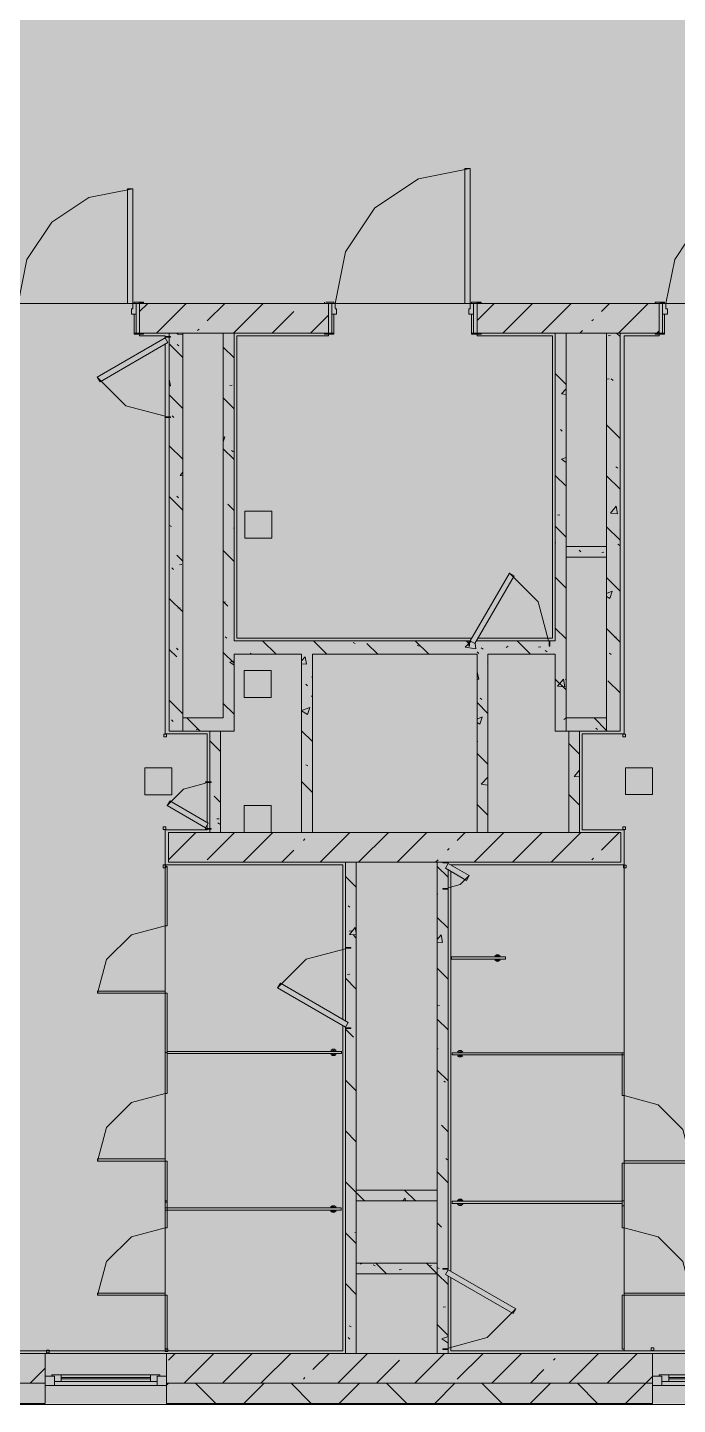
# Model space of a CAD drawing. Header units: millimetres. Extents: x -3817 to 677485, y -22715 to 103890.
# Drawn here: x 24471.1 to 24509, y -19605.9 to -19525.6 of the extents above; entities that cross this region are included whole.
import ezdxf

# ---------------------------------------------------------------- set-up
doc = ezdxf.new("R2010")
doc.units = ezdxf.units.MM
doc.layers.add('PDF _Геометрия', color=7, linetype='Continuous', true_color=0x1d1d1d)
doc.layers.add('PDF _Сплошная заливка', color=7, linetype='Continuous', true_color=0xffffff)

msp = doc.modelspace()

# ---------------------------------------------------------------- hatches: boundary and pattern name
at = {"layer": 'PDF _Сплошная заливка', "true_color": 0xd9d9d9, "transparency": 33554559}
for points in [[(24545.772, -19605.855), (24548.4, -19605.855), (24548.4, -19577.982), (24617.059, -19577.982), (24617.059, -19388.539), (24281.166, -19388.539), (24281.166, -19415.783), (24252.821, -19415.783), (24252.821, -19605.855), (24516.41, -19605.855)], [(24479.708, -19566.63), (24480.135, -19566.63), (24480.135, -19543.403), (24479.348, -19543.403), (24479.348, -19566.63)], [(24482.497, -19565.843), (24483.127, -19565.843), (24483.127, -19543.403), (24482.497, -19543.403), (24482.497, -19557.953)], [(24501.867, -19566.63), (24502.497, -19566.63), (24502.497, -19543.403), (24501.867, -19543.403), (24501.867, -19562.142)], [(24499.462, -19562.142), (24501.867, -19562.142), (24501.867, -19561.355), (24497.27, -19561.355), (24497.179, -19561.512), (24496.827, -19561.355), (24483.127, -19561.355), (24483.127, -19562.142), (24497.93, -19562.142)], [(24505.685, -19574.268), (24505.685, -19572.535), (24479.308, -19572.535), (24479.308, -19574.268), (24501.729, -19574.268)], [(24490.253, -19602.928), (24490.253, -19574.268), (24489.623, -19574.268), (24489.623, -19583.526), (24489.78, -19583.617), (24489.623, -19583.968), (24489.623, -19602.928)], [(24495.614, -19602.928), (24495.559, -19598.378), (24495.457, -19598.319), (24495.614, -19597.968), (24495.602, -19574.703), (24495.457, -19574.619), (24495.614, -19574.268), (24494.984, -19574.268), (24494.984, -19602.928)]]:
    msp.add_hatch(color=254, dxfattribs=at).paths.add_polyline_path(points)
at = {"layer": 'PDF _Сплошная заливка', "true_color": 0xcdcdcd, "transparency": 33554559}
for points in [[(24496.591, -19541.67), (24496.906, -19541.67), (24496.906, -19533.797), (24496.591, -19533.797), (24496.591, -19540.344)], [(24476.907, -19541.67), (24477.222, -19541.67), (24477.222, -19534.978), (24476.907, -19534.978), (24476.907, -19540.344)], [(24489.623, -19583.889), (24489.78, -19583.617), (24485.826, -19581.333), (24485.668, -19581.606), (24489.079, -19583.576)]]:
    msp.add_hatch(color=254, dxfattribs=at).paths.add_polyline_path(points)
h = msp.add_hatch(color=254, dxfattribs=at)
h.paths.add_polyline_path([(24470.332, -19542.3), (24470.608, -19542.3), (24470.529, -19541.67), (24470.332, -19541.67)], flags=0)
h.paths.add_polyline_path([(24477.143, -19542.3), (24477.419, -19542.3), (24477.419, -19541.67), (24477.222, -19541.67), (24477.222, -19541.985)], flags=0)
at = {"layer": 'PDF _Сплошная заливка', "true_color": 0xd9d9d9, "transparency": 33554559}
h = msp.add_hatch(color=254, dxfattribs=at)
h.paths.add_polyline_path([(24497.3, -19543.403), (24507.929, -19543.403), (24507.929, -19541.67), (24497.3, -19541.67)], flags=0)
h.paths.add_polyline_path([(24477.616, -19543.403), (24488.639, -19543.403), (24488.575, -19541.67), (24477.616, -19541.67)], flags=0)
h.paths.add_polyline_path([(24516.41, -19543.403), (24516.984, -19543.403), (24516.984, -19541.67), (24515.41, -19541.67), (24515.41, -19543.403), (24515.646, -19543.403)], flags=0)
at = {"layer": 'PDF _Сплошная заливка', "true_color": 0xcdcdcd, "transparency": 33554559}
h = msp.add_hatch(color=254, dxfattribs=at)
h.paths.add_polyline_path([(24497.103, -19542.3), (24497.103, -19541.67), (24496.906, -19541.67), (24496.827, -19542.3)], flags=0)
h.paths.add_polyline_path([(24488.836, -19542.3), (24489.111, -19542.3), (24489.033, -19541.67), (24488.836, -19541.67), (24488.836, -19541.829)], flags=0)
h = msp.add_hatch(color=254, dxfattribs=at)
h.paths.add_polyline_path([(24508.126, -19542.3), (24508.402, -19542.3), (24508.323, -19541.67), (24508.126, -19541.67)], flags=0)
h.paths.add_polyline_path([(24514.937, -19542.3), (24515.213, -19542.3), (24515.213, -19541.67), (24515.016, -19541.67), (24515.016, -19541.985)], flags=0)
at = {"layer": 'PDF _Сплошная заливка', "true_color": 0xd9d9d9, "transparency": 33554559}
h = msp.add_hatch(color=254, dxfattribs=at)
h.paths.add_polyline_path([(24501.729, -19605.841), (24507.536, -19605.841), (24507.536, -19604.66), (24479.19, -19604.66), (24479.19, -19605.841), (24487.048, -19605.841)], flags=0)
h.paths.add_polyline_path([(24547.219, -19605.841), (24547.219, -19604.66), (24514.622, -19604.66), (24514.622, -19605.841), (24545.772, -19605.841)], flags=0)
h.paths.add_polyline_path([(24465.027, -19605.841), (24472.104, -19605.841), (24472.104, -19604.66), (24464.23, -19604.66), (24464.23, -19605.841)], flags=0)
h.paths.add_polyline_path([(24452.813, -19605.841), (24457.144, -19605.841), (24457.144, -19604.66), (24452.813, -19604.66)], flags=0)
h.paths.add_polyline_path([(24436.278, -19605.841), (24436.278, -19604.66), (24430.767, -19604.66), (24430.767, -19605.841), (24434.704, -19605.841)], flags=0)
h.paths.add_polyline_path([(24406.358, -19605.841), (24406.358, -19604.66), (24397.044, -19604.66), (24397.044, -19605.841), (24400.217, -19605.841)], flags=0)

# ---------------------------------------------------------------- linework, layer by layer
at = {"layer": 'PDF _Геометрия', "color": 9, "lineweight": 9, "true_color": 0xb7b7b7}
for points in [[(24489.033, -19541.67), (24496.591, -19541.67), (24489.033, -19541.67), (24489.632, -19538.657), (24491.339, -19536.103), (24493.893, -19534.396), (24496.906, -19533.797)], [(24470.529, -19541.67), (24471.039, -19539.109), (24472.489, -19536.938), (24474.661, -19535.487), (24477.222, -19534.978)], [(24508.323, -19541.67), (24508.833, -19539.109), (24510.283, -19536.938), (24512.455, -19535.487), (24515.016, -19534.978)], [(24477.852, -19541.67), (24488.403, -19541.67)], [(24488.403, -19541.607), (24488.403, -19541.67), (24488.954, -19541.67), (24488.954, -19541.607), (24488.471, -19541.607)], [(24488.639, -19541.709), (24488.639, -19543.403), (24488.836, -19543.403), (24488.836, -19541.67), (24488.639, -19541.67)], [(24489.033, -19541.948), (24489.033, -19541.67), (24488.836, -19541.67), (24488.836, -19542.3), (24489.111, -19542.3), (24489.111, -19541.996)], [(24489.111, -19541.985), (24489.033, -19541.985)], [(24497.536, -19541.67), (24507.693, -19541.67)], [(24505.89, -19566.758), (24505.89, -19543.56), (24507.929, -19543.56), (24507.929, -19543.466), (24507.929, -19543.56), (24505.89, -19543.56), (24505.89, -19566.788), (24503.441, -19566.788), (24503.441, -19572.378), (24505.89, -19572.378), (24505.89, -19574.425), (24505.89, -19602.771), (24514.465, -19602.771)], [(24479.104, -19566.788), (24481.552, -19566.788), (24481.552, -19571.946), (24481.552, -19566.788), (24479.104, -19566.788), (24479.104, -19544.05), (24479.104, -19566.758)], [(24479.104, -19548.253), (24476.82, -19547.641), (24475.149, -19545.969)], [(24501.473, -19561.355), (24500.861, -19559.071), (24499.19, -19557.4)], [(24505.89, -19572.378), (24503.441, -19572.378), (24503.441, -19566.788), (24505.89, -19566.788)], [(24481.466, -19569.662), (24480.167, -19570.01), (24479.216, -19570.961)], [(24479.104, -19572.378), (24481.552, -19572.378), (24481.552, -19572.11), (24481.552, -19572.378), (24479.104, -19572.378), (24479.104, -19574.425), (24479.104, -19602.771), (24470.327, -19602.771)], [(24470.327, -19602.771), (24479.104, -19602.771), (24489.466, -19602.771), (24489.466, -19583.798), (24489.466, -19602.771), (24479.104, -19602.771), (24479.104, -19574.425), (24489.466, -19574.425), (24489.466, -19583.435), (24489.466, -19574.425), (24479.104, -19574.425)], [(24514.465, -19602.771), (24505.89, -19602.771), (24495.765, -19602.771), (24495.765, -19598.497), (24495.765, -19602.771), (24505.89, -19602.771), (24505.89, -19574.425), (24495.765, -19574.425), (24505.89, -19574.425)], [(24495.765, -19598.133), (24495.765, -19574.797), (24495.765, -19598.133)], [(24495.614, -19575.764), (24496.323, -19575.574), (24496.841, -19575.055)], [(24489.623, -19579.323), (24487.34, -19579.934), (24485.668, -19581.606)], [(24495.614, -19602.613), (24497.897, -19602.001), (24499.569, -19600.33)]]:
    msp.add_lwpolyline(points, dxfattribs=at)
for points in [[(24496.906, -19533.797), (24496.591, -19533.797), (24496.591, -19541.67), (24496.906, -19541.67)], [(24477.222, -19534.978), (24476.907, -19534.978), (24476.907, -19541.67), (24477.222, -19541.67)], [(24470.45, -19541.67), (24476.907, -19541.67)], [(24477.222, -19541.67), (24477.222, -19541.985), (24477.143, -19541.985), (24477.143, -19542.3), (24477.419, -19542.3), (24477.419, -19541.67)], [(24477.301, -19541.67), (24477.852, -19541.67), (24477.852, -19541.607), (24477.301, -19541.607)], [(24477.301, -19541.678), (24477.419, -19541.678), (24477.419, -19541.67), (24477.301, -19541.67)], [(24477.419, -19543.403), (24477.616, -19543.403), (24477.616, -19541.67), (24477.419, -19541.67)], [(24488.954, -19541.678), (24488.954, -19541.67), (24488.836, -19541.67), (24488.836, -19541.678)], [(24496.906, -19541.67), (24496.906, -19541.985), (24496.827, -19541.985), (24496.827, -19542.3), (24497.103, -19542.3), (24497.103, -19541.67)], [(24496.985, -19541.67), (24497.536, -19541.67), (24497.536, -19541.607), (24496.985, -19541.607)], [(24496.985, -19541.678), (24497.103, -19541.678), (24497.103, -19541.67), (24496.985, -19541.67)], [(24497.103, -19543.403), (24497.3, -19543.403), (24497.3, -19541.67), (24497.103, -19541.67)], [(24508.244, -19541.67), (24508.244, -19541.607), (24507.693, -19541.607), (24507.693, -19541.67)], [(24508.126, -19543.403), (24508.126, -19541.67), (24507.929, -19541.67), (24507.929, -19543.403)], [(24508.323, -19541.67), (24508.126, -19541.67), (24508.126, -19542.3), (24508.402, -19542.3), (24508.402, -19541.985), (24508.323, -19541.985)], [(24508.244, -19541.678), (24508.244, -19541.67), (24508.126, -19541.67), (24508.126, -19541.678)], [(24508.244, -19541.67), (24514.701, -19541.67)], [(24477.301, -19543.403), (24477.419, -19543.403), (24477.419, -19542.3), (24477.301, -19542.3)], [(24488.954, -19543.403), (24488.954, -19542.3), (24488.836, -19542.3), (24488.836, -19543.403)], [(24496.985, -19543.403), (24497.103, -19543.403), (24497.103, -19542.3), (24496.985, -19542.3)], [(24508.244, -19543.403), (24508.244, -19542.3), (24508.126, -19542.3), (24508.126, -19543.403)], [(24477.301, -19543.466), (24477.852, -19543.466), (24477.852, -19543.403), (24477.301, -19543.403)], [(24477.616, -19543.466), (24477.616, -19543.56), (24479.104, -19543.56), (24479.104, -19543.686), (24479.104, -19543.56), (24477.616, -19543.56)], [(24479.419, -19543.647), (24479.419, -19543.607), (24479.104, -19543.607), (24479.104, -19543.647)], [(24488.639, -19543.56), (24483.285, -19543.56), (24483.285, -19561.197), (24496.997, -19561.197), (24483.285, -19561.197), (24483.285, -19543.56), (24488.639, -19543.56), (24488.639, -19543.466)], [(24488.954, -19543.466), (24488.954, -19543.403), (24488.403, -19543.403), (24488.403, -19543.466)], [(24496.985, -19543.466), (24497.536, -19543.466), (24497.536, -19543.403), (24496.985, -19543.403)], [(24497.3, -19543.466), (24497.3, -19543.56), (24501.709, -19543.56), (24501.709, -19561.197), (24497.361, -19561.197), (24501.709, -19561.197), (24501.709, -19543.56), (24497.3, -19543.56)], [(24508.244, -19543.466), (24508.244, -19543.403), (24507.693, -19543.403), (24507.693, -19543.466)], [(24475.149, -19545.969), (24475.306, -19546.242), (24479.261, -19543.959), (24479.104, -19543.686)], [(24479.419, -19548.292), (24479.104, -19548.292), (24479.104, -19548.332), (24479.419, -19548.332)], [(24483.759, -19553.796), (24483.759, -19555.371), (24485.334, -19555.371), (24485.334, -19553.796)], [(24483.759, -19553.796), (24485.334, -19553.796), (24485.334, -19555.371), (24483.759, -19555.371)], [(24499.19, -19557.4), (24496.906, -19561.355), (24497.179, -19561.512), (24499.462, -19557.557)], [(24496.867, -19561.67), (24496.867, -19561.355), (24496.827, -19561.355), (24496.827, -19561.67)], [(24501.512, -19561.67), (24501.552, -19561.67), (24501.552, -19561.355), (24501.512, -19561.355)], [(24483.718, -19564.662), (24485.293, -19564.662), (24485.293, -19563.087), (24483.718, -19563.087)], [(24485.293, -19564.662), (24483.718, -19564.662), (24483.718, -19563.087), (24485.293, -19563.087)], [(24479.5, -19568.756), (24477.925, -19568.756), (24477.925, -19570.331), (24479.5, -19570.331)], [(24479.5, -19568.756), (24479.5, -19570.331), (24477.925, -19570.331), (24477.925, -19568.756)], [(24507.54, -19568.756), (24505.965, -19568.756), (24505.965, -19570.33), (24507.54, -19570.33)], [(24507.54, -19568.756), (24507.54, -19570.33), (24505.965, -19570.33), (24505.965, -19568.756)], [(24481.781, -19569.622), (24481.781, -19569.583), (24481.466, -19569.583), (24481.466, -19569.622)], [(24479.216, -19570.961), (24481.466, -19572.26), (24481.623, -19571.987), (24479.373, -19570.688)], [(24483.718, -19572.535), (24485.293, -19572.535), (24485.293, -19570.961), (24483.718, -19570.961)], [(24485.293, -19572.535), (24483.718, -19572.535), (24483.718, -19570.961), (24485.293, -19570.961)], [(24481.781, -19572.299), (24481.466, -19572.299), (24481.466, -19572.339), (24481.781, -19572.339)], [(24495.299, -19574.307), (24495.614, -19574.307), (24495.614, -19574.268), (24495.299, -19574.268)], [(24496.841, -19575.055), (24495.614, -19574.346), (24495.457, -19574.619), (24496.684, -19575.328)], [(24495.299, -19575.803), (24495.299, -19575.842), (24495.614, -19575.842), (24495.614, -19575.803)], [(24489.938, -19579.283), (24489.938, -19579.244), (24489.623, -19579.244), (24489.623, -19579.283)], [(24485.668, -19581.606), (24489.623, -19583.889), (24489.78, -19583.617), (24485.826, -19581.333)], [(24489.938, -19583.929), (24489.623, -19583.929), (24489.623, -19583.968), (24489.938, -19583.968)], [(24495.299, -19598.007), (24495.614, -19598.007), (24495.614, -19597.968), (24495.299, -19597.968)], [(24499.569, -19600.33), (24495.614, -19598.046), (24495.457, -19598.319), (24499.411, -19600.602)], [(24495.299, -19602.653), (24495.299, -19602.692), (24495.614, -19602.692), (24495.614, -19602.653)]]:
    msp.add_lwpolyline(points, close=True, dxfattribs=at)
at = {"layer": 'PDF _Геометрия', "color": 8, "lineweight": 9, "true_color": 0x737373}
for points in [[(24477.616, -19542.147), (24478.092, -19541.67)], [(24477.616, -19541.67), (24477.616, -19543.403)], [(24488.403, -19541.67), (24477.852, -19541.67)], [(24478.605, -19543.403), (24480.337, -19541.67)], [(24481.555, -19542.697), (24482.582, -19541.67)], [(24483.095, -19543.403), (24484.827, -19541.67)], [(24488.639, -19543.403), (24488.639, -19541.709)], [(24497.3, -19542.667), (24498.297, -19541.67)], [(24497.3, -19541.67), (24497.3, -19543.403)], [(24507.693, -19541.67), (24497.536, -19541.67)], [(24498.81, -19543.403), (24500.542, -19541.67)], [(24501.054, -19543.403), (24502.787, -19541.67)], [(24504.566, -19542.136), (24505.032, -19541.67)], [(24505.544, -19543.403), (24507.277, -19541.67)], [(24507.929, -19543.403), (24507.929, -19541.67)], [(24485.34, -19543.403), (24486.606, -19542.136)], [(24487.585, -19543.403), (24488.639, -19542.348)], [(24504.005, -19542.697), (24504.098, -19542.604)], [(24477.852, -19543.403), (24479.348, -19543.403)], [(24496.827, -19561.355), (24483.127, -19561.355), (24483.127, -19543.403), (24482.497, -19543.403), (24482.497, -19565.843), (24480.135, -19565.843), (24480.135, -19566.63), (24483.127, -19566.63), (24483.127, -19565.843), (24483.127, -19562.142), (24487.064, -19562.142), (24487.064, -19572.535), (24479.308, -19572.535), (24479.308, -19574.268), (24489.623, -19574.268), (24489.623, -19579.244), (24489.623, -19583.524)], [(24480.135, -19543.403), (24482.497, -19543.403)], [(24480.994, -19543.258), (24481.087, -19543.165)], [(24483.127, -19543.403), (24488.403, -19543.403)], [(24494.984, -19575.842), (24494.984, -19574.268), (24495.614, -19574.268), (24505.685, -19574.268), (24505.685, -19572.535), (24497.93, -19572.535), (24497.93, -19562.142), (24501.552, -19562.142), (24501.867, -19562.142), (24501.867, -19566.63), (24502.497, -19566.63), (24502.497, -19543.403), (24504.859, -19543.403)], [(24502.497, -19543.403), (24501.867, -19543.403), (24501.867, -19561.355), (24501.552, -19561.355), (24497.27, -19561.355)], [(24497.536, -19543.403), (24501.867, -19543.403)], [(24503.299, -19543.403), (24503.444, -19543.258)], [(24505.646, -19543.403), (24507.693, -19543.403)], [(24507.789, -19543.403), (24507.929, -19543.263)], [(24479.308, -19574.129), (24480.902, -19572.535)], [(24481.555, -19574.127), (24483.147, -19572.535)], [(24483.659, -19574.268), (24485.392, -19572.535)], [(24483.718, -19572.535), (24485.293, -19572.535)], [(24487.064, -19572.535), (24487.694, -19572.535)], [(24488.149, -19574.268), (24489.882, -19572.535)], [(24490.394, -19574.268), (24492.127, -19572.535)], [(24492.639, -19574.268), (24494.371, -19572.535)], [(24496.148, -19573.004), (24496.616, -19572.535)], [(24497.129, -19574.268), (24498.861, -19572.535)], [(24497.3, -19572.535), (24497.93, -19572.535)], [(24499.374, -19574.268), (24501.106, -19572.535)], [(24501.619, -19574.268), (24503.351, -19572.535)], [(24504.566, -19573.566), (24505.596, -19572.535)], [(24487.168, -19573.004), (24487.261, -19572.911)], [(24485.904, -19574.268), (24486.606, -19573.566)], [(24494.884, -19574.268), (24495.025, -19574.127)], [(24495.586, -19573.566), (24495.68, -19573.472)], [(24504.005, -19574.127), (24504.098, -19574.034)], [(24490.253, -19574.268), (24489.623, -19574.268)], [(24495.614, -19597.968), (24495.614, -19574.71), (24495.614, -19575.842)], [(24475.167, -19581.913), (24479.104, -19581.913), (24479.104, -19581.787), (24475.167, -19581.787), (24475.167, -19581.913), (24475.694, -19579.945), (24477.135, -19578.504), (24479.104, -19577.976)], [(24498.656, -19579.744), (24498.559, -19579.674), (24498.439, -19579.674), (24498.342, -19579.744)], [(24498.583, -19579.774), (24498.499, -19579.739), (24498.415, -19579.774)], [(24498.342, -19579.972), (24498.439, -19580.042), (24498.559, -19580.042), (24498.656, -19579.972)], [(24498.415, -19579.942), (24498.499, -19579.977), (24498.583, -19579.942)], [(24489.623, -19583.968), (24489.623, -19602.928), (24490.253, -19602.928)], [(24489.085, -19585.256), (24488.988, -19585.185), (24488.868, -19585.185), (24488.771, -19585.256)], [(24489.012, -19585.286), (24488.928, -19585.251), (24488.844, -19585.286)], [(24496.47, -19585.335), (24496.373, -19585.264), (24496.253, -19585.264), (24496.157, -19585.335)], [(24496.397, -19585.364), (24496.313, -19585.33), (24496.229, -19585.364)], [(24488.771, -19585.484), (24488.868, -19585.554), (24488.988, -19585.554), (24489.085, -19585.484)], [(24488.844, -19585.454), (24488.928, -19585.488), (24489.012, -19585.454)], [(24496.157, -19585.562), (24496.253, -19585.633), (24496.373, -19585.633), (24496.47, -19585.562)], [(24496.229, -19585.532), (24496.313, -19585.567), (24496.397, -19585.532)], [(24475.167, -19591.707), (24479.104, -19591.707), (24479.104, -19591.581), (24475.167, -19591.581), (24475.167, -19591.707), (24475.694, -19589.738), (24477.135, -19588.297), (24479.104, -19587.77)], [(24509.827, -19591.825), (24505.89, -19591.825), (24505.89, -19591.699), (24509.827, -19591.699), (24509.827, -19591.825), (24509.3, -19589.857), (24507.859, -19588.416), (24505.89, -19587.888)], [(24496.47, -19593.996), (24496.373, -19593.925), (24496.253, -19593.925), (24496.157, -19593.996)], [(24496.157, -19594.223), (24496.253, -19594.294), (24496.373, -19594.294), (24496.47, -19594.223)], [(24496.397, -19594.026), (24496.313, -19593.991), (24496.229, -19594.026)], [(24496.229, -19594.193), (24496.313, -19594.228), (24496.397, -19594.193)], [(24489.074, -19594.389), (24488.977, -19594.319), (24488.857, -19594.319), (24488.76, -19594.389)], [(24488.76, -19594.617), (24488.857, -19594.688), (24488.977, -19594.688), (24489.074, -19594.617)], [(24489.001, -19594.419), (24488.917, -19594.385), (24488.833, -19594.419)], [(24488.833, -19594.587), (24488.917, -19594.622), (24489.001, -19594.587)], [(24475.167, -19599.535), (24479.104, -19599.535), (24479.104, -19599.409), (24475.167, -19599.409), (24475.167, -19599.535), (24475.694, -19597.566), (24477.135, -19596.125), (24479.104, -19595.598)], [(24509.827, -19599.535), (24505.89, -19599.535), (24505.89, -19599.409), (24509.827, -19599.409), (24509.827, -19599.535), (24509.3, -19597.566), (24507.859, -19596.125), (24505.89, -19595.598)], [(24495.614, -19598.41), (24495.614, -19602.692), (24495.614, -19602.928), (24507.536, -19602.928), (24507.536, -19604.66), (24507.536, -19605.855), (24507.536, -19604.66), (24479.19, -19604.66), (24479.19, -19605.855), (24479.19, -19604.66), (24479.19, -19602.928), (24489.623, -19602.928)], [(24514.622, -19602.928), (24507.536, -19602.928), (24507.536, -19604.66), (24479.19, -19604.66), (24479.19, -19602.928), (24472.104, -19602.928), (24472.104, -19604.66), (24470.136, -19604.66), (24470.136, -19602.928), (24472.104, -19602.928), (24472.104, -19604.66), (24472.104, -19605.855), (24472.104, -19604.66), (24470.136, -19604.66), (24467.931, -19604.66), (24466.199, -19604.66)], [(24479.31, -19603.312), (24479.694, -19602.928)], [(24480.207, -19604.66), (24481.939, -19602.928)], [(24482.452, -19604.66), (24484.184, -19602.928)], [(24484.696, -19604.66), (24486.429, -19602.928)], [(24487.729, -19603.873), (24488.674, -19602.928)], [(24489.186, -19604.66), (24490.919, -19602.928)], [(24493.676, -19604.66), (24495.409, -19602.928)], [(24494.984, -19602.928), (24495.614, -19602.928)], [(24496.148, -19604.434), (24497.654, -19602.928)], [(24498.166, -19604.66), (24499.899, -19602.928)], [(24502.656, -19604.66), (24504.389, -19602.928)], [(24504.901, -19604.66), (24506.634, -19602.928)], [(24471.227, -19604.66), (24472.104, -19603.783)], [(24491.431, -19604.66), (24492.78, -19603.312)], [(24501.76, -19603.312), (24501.853, -19603.218)], [(24472.655, -19604.251), (24472.104, -19604.251)], [(24472.498, -19604.172), (24478.797, -19604.172)], [(24473.049, -19604.172), (24473.049, -19604.566)], [(24473.049, -19604.33), (24478.245, -19604.33)], [(24478.245, -19604.408), (24473.049, -19604.408)], [(24478.245, -19604.172), (24478.245, -19604.566)], [(24479.19, -19604.251), (24478.639, -19604.251)], [(24479.19, -19604.78), (24479.31, -19604.66)], [(24482.065, -19605.841), (24480.884, -19604.66)], [(24483.696, -19605.841), (24484.877, -19604.66)], [(24487.633, -19605.841), (24486.452, -19604.66)], [(24487.168, -19604.434), (24487.261, -19604.341)], [(24489.264, -19605.841), (24490.445, -19604.66)], [(24493.201, -19605.841), (24492.019, -19604.66)], [(24494.831, -19605.841), (24496.012, -19604.66)], [(24498.768, -19605.841), (24497.587, -19604.66)], [(24500.399, -19605.841), (24501.58, -19604.66)], [(24500.411, -19604.66), (24501.199, -19603.873)], [(24504.336, -19605.841), (24503.155, -19604.66)], [(24505.966, -19605.841), (24507.147, -19604.66)], [(24507.146, -19604.66), (24507.536, -19604.271)], [(24508.087, -19604.251), (24507.536, -19604.251)], [(24507.929, -19604.172), (24514.228, -19604.172)], [(24508.481, -19604.172), (24508.481, -19604.566)], [(24508.481, -19604.33), (24513.677, -19604.33)], [(24513.677, -19604.408), (24508.481, -19604.408)], [(24472.104, -19604.802), (24479.19, -19604.802)], [(24507.536, -19604.802), (24514.622, -19604.802)], [(24464.23, -19605.841), (24472.104, -19605.841)], [(24479.19, -19605.841), (24507.536, -19605.841)]]:
    msp.add_lwpolyline(points, dxfattribs=at)
for points in [[(24479.348, -19543.403), (24479.348, -19543.607), (24479.348, -19548.332), (24479.348, -19566.63), (24480.135, -19566.63), (24480.135, -19548.332), (24480.135, -19543.607), (24480.135, -19543.403)], [(24504.859, -19543.403), (24504.859, -19566.63), (24505.646, -19566.63), (24505.646, -19543.403)], [(24502.497, -19556.473), (24504.859, -19556.473), (24504.859, -19555.843), (24502.497, -19555.843)], [(24497.3, -19572.535), (24487.694, -19572.535), (24487.694, -19562.142), (24496.827, -19562.142), (24497.3, -19562.142)], [(24504.859, -19565.843), (24502.497, -19565.843), (24502.497, -19566.63), (24504.859, -19566.63)], [(24479.182, -19566.949), (24479.182, -19566.796), (24479.025, -19566.796), (24479.025, -19566.949)], [(24482.34, -19572.535), (24482.34, -19566.63), (24481.71, -19566.63), (24481.71, -19572.535)], [(24503.284, -19572.535), (24503.284, -19566.63), (24502.654, -19566.63), (24502.654, -19572.535)], [(24505.811, -19566.799), (24505.811, -19566.953), (24505.969, -19566.953), (24505.969, -19566.799)], [(24478.99, -19572.37), (24479.143, -19572.37), (24479.143, -19572.213), (24478.99, -19572.213)], [(24505.815, -19572.37), (24505.969, -19572.37), (24505.969, -19572.213), (24505.815, -19572.213)], [(24479.139, -19574.433), (24478.986, -19574.433), (24478.986, -19574.59), (24479.139, -19574.59)], [(24479.104, -19574.512), (24479.104, -19577.976), (24479.23, -19577.976), (24479.23, -19574.512)], [(24490.253, -19602.928), (24490.253, -19583.968), (24490.253, -19579.244), (24490.253, -19574.268), (24494.984, -19574.268), (24494.984, -19597.968), (24494.984, -19602.692), (24494.984, -19602.928)], [(24505.851, -19574.437), (24505.851, -19574.59), (24506.008, -19574.59), (24506.008, -19574.437)], [(24498.6, -19579.795), (24498.51, -19579.74), (24498.412, -19579.778), (24498.399, -19579.795)], [(24498.401, -19579.76), (24498.499, -19579.72), (24498.597, -19579.76), (24498.499, -19579.72)], [(24498.961, -19579.795), (24495.812, -19579.795), (24495.812, -19579.921), (24498.961, -19579.921)], [(24498.399, -19579.921), (24498.488, -19579.976), (24498.587, -19579.938), (24498.6, -19579.921)], [(24498.597, -19579.956), (24498.499, -19579.996), (24498.401, -19579.956), (24498.499, -19579.996)], [(24479.104, -19581.913), (24479.104, -19585.378), (24479.23, -19585.378), (24479.23, -19581.913)], [(24479.104, -19585.367), (24479.104, -19587.77), (24479.23, -19587.77), (24479.23, -19585.367)], [(24489.39, -19585.307), (24479.232, -19585.307), (24479.232, -19585.433), (24489.39, -19585.433)], [(24489.029, -19585.307), (24488.939, -19585.251), (24488.841, -19585.29), (24488.828, -19585.307)], [(24488.83, -19585.272), (24488.928, -19585.231), (24489.026, -19585.272), (24488.928, -19585.231)], [(24495.851, -19585.511), (24505.889, -19585.511), (24505.889, -19585.385), (24495.851, -19585.385)], [(24496.414, -19585.385), (24496.324, -19585.33), (24496.226, -19585.368), (24496.213, -19585.385)], [(24496.215, -19585.351), (24496.313, -19585.31), (24496.411, -19585.351), (24496.313, -19585.31)], [(24505.89, -19587.888), (24505.89, -19585.39), (24505.764, -19585.39), (24505.764, -19587.888)], [(24488.828, -19585.433), (24488.917, -19585.488), (24489.016, -19585.45), (24489.029, -19585.433)], [(24489.026, -19585.467), (24488.928, -19585.508), (24488.83, -19585.467), (24488.928, -19585.508)], [(24496.213, -19585.511), (24496.302, -19585.567), (24496.401, -19585.529), (24496.414, -19585.511)], [(24496.411, -19585.546), (24496.313, -19585.587), (24496.215, -19585.546), (24496.313, -19585.587)], [(24479.104, -19591.707), (24479.104, -19594.11), (24479.23, -19594.11), (24479.23, -19591.707)], [(24505.89, -19594.324), (24505.89, -19591.825), (24505.764, -19591.825), (24505.764, -19594.324)], [(24490.253, -19594.031), (24494.984, -19594.031), (24494.984, -19593.401), (24490.253, -19593.401)], [(24479.104, -19594.023), (24479.104, -19595.598), (24479.23, -19595.598), (24479.23, -19594.023)], [(24495.851, -19594.173), (24505.762, -19594.173), (24505.762, -19594.047), (24495.851, -19594.047)], [(24496.414, -19594.047), (24496.324, -19593.991), (24496.226, -19594.029), (24496.213, -19594.047)], [(24496.213, -19594.173), (24496.302, -19594.228), (24496.401, -19594.19), (24496.414, -19594.173)], [(24496.215, -19594.012), (24496.313, -19593.971), (24496.411, -19594.012), (24496.313, -19593.971)], [(24496.411, -19594.207), (24496.313, -19594.248), (24496.215, -19594.207), (24496.313, -19594.248)], [(24505.89, -19595.598), (24505.89, -19594.023), (24505.764, -19594.023), (24505.764, -19595.598)], [(24489.379, -19594.44), (24479.108, -19594.44), (24479.108, -19594.566), (24489.379, -19594.566)], [(24489.017, -19594.44), (24488.928, -19594.385), (24488.829, -19594.423), (24488.816, -19594.44)], [(24488.816, -19594.566), (24488.906, -19594.621), (24489.004, -19594.583), (24489.017, -19594.566)], [(24488.819, -19594.405), (24488.917, -19594.365), (24489.015, -19594.405), (24488.917, -19594.365)], [(24489.015, -19594.601), (24488.917, -19594.642), (24488.819, -19594.601), (24488.917, -19594.642)], [(24490.253, -19598.283), (24494.984, -19598.283), (24494.984, -19597.653), (24490.253, -19597.653)], [(24479.104, -19599.535), (24479.104, -19602.684), (24479.23, -19602.684), (24479.23, -19599.535)], [(24505.89, -19602.684), (24505.89, -19599.535), (24505.764, -19599.535), (24505.764, -19602.684)], [(24472.338, -19602.885), (24472.338, -19602.731), (24472.181, -19602.731), (24472.181, -19602.885)], [(24479.112, -19602.656), (24479.112, -19602.81), (24479.269, -19602.81), (24479.269, -19602.656)], [(24507.457, -19602.609), (24507.457, -19602.763), (24507.615, -19602.763), (24507.615, -19602.609)], [(24472.104, -19604.802), (24472.104, -19604.251), (24472.655, -19604.251), (24472.655, -19604.802)], [(24478.797, -19604.172), (24472.498, -19604.172), (24472.498, -19604.251), (24472.655, -19604.251), (24472.655, -19604.566), (24478.639, -19604.566), (24478.639, -19604.251), (24478.797, -19604.251)], [(24478.639, -19604.802), (24478.639, -19604.251), (24479.19, -19604.251), (24479.19, -19604.802)], [(24507.536, -19604.802), (24507.536, -19604.251), (24508.087, -19604.251), (24508.087, -19604.802)], [(24514.228, -19604.172), (24507.929, -19604.172), (24507.929, -19604.251), (24508.087, -19604.251), (24508.087, -19604.566), (24514.071, -19604.566), (24514.071, -19604.251), (24514.228, -19604.251)]]:
    msp.add_lwpolyline(points, close=True, dxfattribs=at)
at = {"layer": 'PDF _Геометрия', "color": 253, "lineweight": 9, "true_color": 0xa3a3a3}
for points in [[(24480.135, -19543.511), (24479.814, -19543.461), (24479.87, -19543.403)], [(24502.497, -19543.425), (24502.474, -19543.403)], [(24504.957, -19543.558), (24505.088, -19543.541)], [(24505.646, -19543.607), (24505.442, -19543.403)], [(24480.135, -19544.821), (24479.348, -19544.034)], [(24479.804, -19544.059), (24479.901, -19544.148)], [(24483.127, -19544.846), (24482.497, -19544.216)], [(24502.497, -19546.396), (24501.867, -19545.767)], [(24479.422, -19546.485), (24479.348, -19546.085)], [(24479.348, -19546.478), (24479.422, -19546.485)], [(24482.888, -19546.464), (24483.019, -19546.447)], [(24502.497, -19546.979), (24502.225, -19546.937), (24502.497, -19546.654)], [(24504.868, -19546.088), (24504.999, -19546.071)], [(24505.233, -19546.161), (24505.134, -19546.062)], [(24480.135, -19547.793), (24479.348, -19547.006)], [(24483.127, -19547.813), (24482.497, -19547.184)], [(24479.515, -19548.236), (24479.612, -19548.325)], [(24502.263, -19549.131), (24502.164, -19549.032)], [(24505.646, -19549.546), (24504.859, -19548.759)], [(24480.135, -19550.761), (24479.348, -19549.974)], [(24482.497, -19549.488), (24482.595, -19549.451)], [(24482.497, -19549.744), (24482.596, -19549.451)], [(24479.348, -19550.169), (24479.356, -19550.174)], [(24483.127, -19550.785), (24482.497, -19550.155)], [(24482.981, -19550.261), (24483.092, -19550.332)], [(24502.497, -19550.944), (24502.224, -19550.76), (24502.497, -19550.655)], [(24480.135, -19551.727), (24479.974, -19551.713), (24480.135, -19551.521)], [(24505.401, -19551.208), (24505.512, -19551.279)], [(24502.497, -19552.336), (24501.867, -19551.706)], [(24505.646, -19552.514), (24504.859, -19551.726)], [(24480.135, -19553.732), (24479.348, -19552.945)], [(24479.783, -19552.923), (24479.88, -19553.012)], [(24483.127, -19553.753), (24482.762, -19553.387)], [(24501.994, -19554.022), (24502.125, -19554.005)], [(24505.496, -19553.946), (24505.078, -19553.909), (24505.415, -19553.507)], [(24505.496, -19553.946), (24505.415, -19553.508)], [(24479.357, -19554.62), (24479.469, -19554.691)], [(24483.094, -19554.778), (24483.127, -19554.799)], [(24502.497, -19555.304), (24501.867, -19554.674)], [(24505.646, -19555.485), (24504.859, -19554.698)], [(24501.867, -19555.625), (24501.888, -19555.638)], [(24480.135, -19556.7), (24479.792, -19556.357)], [(24483.127, -19556.724), (24482.497, -19556.095)], [(24503.352, -19556.159), (24503.253, -19556.06)], [(24504.574, -19556.201), (24504.705, -19556.183)], [(24505.514, -19555.725), (24505.625, -19555.796)], [(24479.494, -19557.099), (24479.591, -19557.188)], [(24479.943, -19556.925), (24480.074, -19556.908)], [(24502.497, -19558.275), (24501.867, -19557.646)], [(24505.646, -19558.453), (24504.859, -19557.666)], [(24480.135, -19559.672), (24479.348, -19558.885)], [(24504.859, -19558.593), (24505.19, -19558.466)], [(24504.859, -19558.761), (24505.048, -19558.889)], [(24505.048, -19558.889), (24505.19, -19558.466)], [(24479.854, -19559.455), (24479.985, -19559.438)], [(24482.762, -19559.327), (24482.497, -19559.063)], [(24482.505, -19559.106), (24482.636, -19559.089)], [(24482.599, -19561.131), (24482.71, -19561.201)], [(24502.497, -19561.243), (24501.867, -19560.613)], [(24505.646, -19561.425), (24504.859, -19560.638)], [(24505.294, -19561.142), (24505.425, -19561.125)], [(24479.792, -19562.297), (24479.348, -19561.853)], [(24479.762, -19561.787), (24479.86, -19561.876)], [(24483.127, -19562.664), (24482.497, -19562.034)], [(24484.075, -19562.071), (24484.186, -19562.142)], [(24484.734, -19561.369), (24484.752, -19561.355)], [(24485.577, -19562.142), (24484.79, -19561.355)], [(24486.44, -19561.355), (24486.447, -19561.359)], [(24488.545, -19562.142), (24487.757, -19561.355)], [(24490.072, -19561.446), (24490.183, -19561.517)], [(24491.516, -19562.142), (24490.879, -19561.505)], [(24494.484, -19562.142), (24493.697, -19561.355)], [(24493.809, -19561.604), (24493.92, -19561.675)], [(24497.233, -19561.829), (24496.611, -19561.733), (24496.949, -19561.38)], [(24496.818, -19561.505), (24496.669, -19561.355)], [(24497.233, -19561.829), (24497.194, -19561.487)], [(24497.412, -19562.099), (24497.313, -19562)], [(24497.545, -19561.762), (24497.657, -19561.833)], [(24499.008, -19561.74), (24499.112, -19561.66)], [(24500.424, -19562.142), (24499.636, -19561.355)], [(24500.891, -19561.722), (24501.022, -19561.705)], [(24501.282, -19561.92), (24501.393, -19561.991)], [(24505.019, -19562.078), (24505.13, -19562.149)], [(24483.127, -19562.777), (24482.877, -19562.609), (24483.127, -19562.513)], [(24487.064, -19562.532), (24487.275, -19562.281)], [(24487.064, -19562.694), (24487.356, -19562.719)], [(24487.356, -19562.72), (24487.275, -19562.281)], [(24497.93, -19562.616), (24497.907, -19562.594)], [(24487.646, -19563.466), (24487.694, -19563.46)], [(24497.3, -19563.178), (24497.316, -19563.159)], [(24497.3, -19563.589), (24497.397, -19563.598)], [(24497.397, -19563.598), (24497.316, -19563.159)], [(24502.497, -19564.215), (24501.867, -19563.585)], [(24502.418, -19564.037), (24501.999, -19564), (24502.337, -19563.598)], [(24502.418, -19564.038), (24502.337, -19563.599)], [(24502.458, -19563.622), (24502.497, -19563.593)], [(24505.646, -19564.393), (24504.936, -19563.682)], [(24505.644, -19563.296), (24505.646, -19563.298)], [(24487.414, -19563.979), (24487.315, -19563.88)], [(24480.135, -19565.611), (24479.348, -19564.824)], [(24483.127, -19565.632), (24482.497, -19565.002)], [(24487.064, -19565.424), (24487.546, -19565.239)], [(24487.404, -19565.662), (24487.546, -19565.239)], [(24487.638, -19564.562), (24487.694, -19564.613)], [(24497.93, -19565.588), (24497.3, -19564.958)], [(24497.479, -19564.697), (24497.577, -19564.786)], [(24479.473, -19565.963), (24479.571, -19566.052)], [(24481.154, -19566.63), (24480.366, -19565.843)], [(24487.064, -19565.433), (24487.404, -19565.662)], [(24497.3, -19565.917), (24497.605, -19565.799)], [(24497.3, -19566.112), (24497.463, -19566.222)], [(24497.463, -19566.223), (24497.605, -19565.8)], [(24502.373, -19565.952), (24502.478, -19565.872)], [(24504.912, -19566.63), (24504.859, -19566.577), (24504.124, -19565.843)], [(24480.928, -19566.554), (24481.033, -19566.474)], [(24487.694, -19567.231), (24487.064, -19566.601)], [(24504.235, -19566.446), (24504.332, -19566.535)], [(24482.34, -19567.816), (24481.71, -19567.186)], [(24497.3, -19567.232), (24497.339, -19567.226)], [(24503.284, -19567.97), (24502.654, -19567.34)], [(24497.907, -19568.533), (24497.3, -19567.926)], [(24487.316, -19568.581), (24487.428, -19568.652)], [(24497.93, -19569.77), (24497.539, -19569.71), (24497.93, -19569.302)], [(24503.284, -19569.293), (24502.971, -19569.266), (24503.284, -19568.892)], [(24487.694, -19570.199), (24487.064, -19569.569)], [(24482.34, -19570.784), (24481.97, -19570.414)], [(24497.93, -19571.527), (24497.3, -19570.897)], [(24503.284, -19570.942), (24502.654, -19570.312)], [(24482.122, -19571.748), (24482.253, -19571.731)], [(24482.187, -19571.981), (24482.299, -19572.052)], [(24497.929, -19572.186), (24497.93, -19572.185)], [(24495.614, -19575.151), (24494.984, -19574.521)], [(24490.253, -19575.729), (24489.623, -19575.099)], [(24494.984, -19576.152), (24495.008, -19576.134)], [(24489.773, -19576.814), (24489.885, -19576.885)], [(24490.253, -19578.513), (24489.851, -19578.478), (24490.189, -19578.076)], [(24490.253, -19578.425), (24490.189, -19578.076)], [(24495.614, -19578.119), (24494.984, -19577.489)], [(24489.842, -19578.287), (24489.973, -19578.27)], [(24490.253, -19578.697), (24490.087, -19578.531)], [(24494.984, -19578.784), (24495.209, -19578.515)], [(24494.984, -19578.927), (24495.29, -19578.954)], [(24495.29, -19578.954), (24495.209, -19578.516)], [(24495.614, -19581.09), (24494.984, -19580.46)], [(24490.253, -19581.669), (24489.623, -19581.039)], [(24489.753, -19580.817), (24489.884, -19580.8)], [(24494.984, -19582.647), (24495.114, -19582.629)], [(24495.614, -19584.058), (24494.984, -19583.428)], [(24490.087, -19584.471), (24489.623, -19584.007)], [(24494.984, -19585.165), (24495.025, -19585.159)], [(24490.253, -19587.608), (24489.623, -19586.978)], [(24495.614, -19587.03), (24494.984, -19586.4)], [(24495.359, -19587.04), (24495.47, -19587.111)], [(24490.253, -19590.576), (24489.623, -19589.946)], [(24495.614, -19589.998), (24495.235, -19589.618)], [(24495.472, -19591.558), (24495.583, -19591.628)], [(24495.614, -19592.969), (24494.984, -19592.339)], [(24490.736, -19594.031), (24490.253, -19593.548), (24489.623, -19592.918)], [(24493.708, -19594.031), (24493.078, -19593.401)], [(24492.969, -19594.031), (24493.102, -19593.871)], [(24493.132, -19594.031), (24493.102, -19593.872)], [(24493.18, -19594.031), (24493.268, -19593.997)], [(24493.256, -19594.031), (24493.268, -19593.997)], [(24495.235, -19595.558), (24494.984, -19595.307)], [(24490.253, -19596.516), (24489.623, -19595.886)], [(24490.18, -19595.871), (24490.253, -19595.861)], [(24490.501, -19597.711), (24490.577, -19597.653)], [(24491.24, -19597.752), (24491.351, -19597.823)], [(24492.02, -19598.283), (24491.39, -19597.653)], [(24492.759, -19598.05), (24492.89, -19598.032)], [(24495.614, -19598.909), (24494.984, -19598.279), (24494.358, -19597.653)], [(24494.511, -19597.819), (24494.642, -19597.802)], [(24494.977, -19597.91), (24494.984, -19597.915), (24495.088, -19597.981)], [(24490.253, -19599.487), (24489.623, -19598.857)], [(24495.321, -19600.231), (24495.452, -19600.213)], [(24489.848, -19601.31), (24489.959, -19601.381)], [(24495.614, -19601.877), (24494.984, -19601.247)], [(24489.889, -19602.091), (24489.79, -19601.992)], [(24495.601, -19602.314), (24495.253, -19602.079), (24495.614, -19601.941)], [(24495.601, -19602.315), (24495.614, -19602.275)]]:
    msp.add_lwpolyline(points, dxfattribs=at)
at = {"layer": 'PDF _Геометрия', "color": 7, "lineweight": 9}
for points in [[(24346.912, -19605.904), (24352.817, -19605.904), (24359.903, -19605.904), (24365.808, -19605.904), (24382.343, -19605.904), (24388.249, -19605.904), (24394.39, -19605.904), (24397.044, -19605.904), (24406.358, -19605.904), (24430.767, -19605.904), (24436.278, -19605.904), (24452.813, -19605.904), (24457.144, -19605.904), (24464.23, -19605.904), (24472.104, -19605.904), (24479.19, -19605.904), (24507.536, -19605.904), (24514.622, -19605.904), (24547.219, -19605.904), (24548.424, -19605.904), (24548.463, -19605.904), (24548.463, -19601.117), (24548.463, -19599.149), (24548.463, -19601.117)], [(24464.23, -19605.865), (24472.104, -19605.865)], [(24476.828, -19605.904), (24479.19, -19605.904), (24476.828, -19605.904)], [(24479.19, -19605.865), (24507.536, -19605.865)]]:
    msp.add_lwpolyline(points, dxfattribs=at)
for points in [[(24472.104, -19605.904), (24474.466, -19605.904)], [(24507.536, -19605.904), (24509.898, -19605.904)]]:
    msp.add_lwpolyline(points, close=True, dxfattribs=at)
at = {"layer": 'PDF _Сплошная заливка', "color": 254, "lineweight": 35, "true_color": 0xcdcdcd, "transparency": 33554559}
for points in [[(24477.852, -19541.67), (24477.852, -19541.607), (24477.301, -19541.67)], [(24497.536, -19541.67), (24497.536, -19541.607), (24496.985, -19541.67)], [(24508.244, -19541.67), (24508.244, -19541.607), (24507.693, -19541.67)], [(24477.419, -19543.403), (24477.419, -19542.3), (24477.301, -19543.403), (24477.301, -19542.3)], [(24488.954, -19543.403), (24488.954, -19542.3), (24488.836, -19543.403), (24488.836, -19542.3)], [(24497.103, -19543.403), (24497.103, -19542.3), (24496.985, -19543.403), (24496.985, -19542.3)], [(24508.244, -19543.403), (24508.244, -19542.3), (24508.126, -19543.403), (24508.126, -19542.3)], [(24477.852, -19543.466), (24477.852, -19543.403), (24477.301, -19543.466)], [(24488.954, -19543.466), (24488.954, -19543.403), (24488.403, -19543.466)], [(24497.536, -19543.466), (24497.536, -19543.403), (24496.985, -19543.466)], [(24508.244, -19543.466), (24508.244, -19543.403), (24507.693, -19543.466)], [(24475.306, -19546.242), (24479.261, -19543.959), (24475.149, -19545.969), (24479.104, -19543.686)], [(24497.179, -19561.512), (24499.462, -19557.557), (24496.906, -19561.355), (24499.19, -19557.4)], [(24481.466, -19572.26), (24481.623, -19571.987), (24479.216, -19570.961), (24479.373, -19570.688)], [(24496.684, -19575.328), (24496.841, -19575.055), (24495.457, -19574.619), (24495.614, -19574.346)], [(24499.411, -19600.602), (24499.569, -19600.33), (24495.457, -19598.319), (24495.614, -19598.046)]]:
    msp.add_solid(points, dxfattribs=at)
at = {"layer": 'PDF _Сплошная заливка', "color": 254, "lineweight": 35, "true_color": 0xd7d7d7, "transparency": 33554559}
for points in [[(24477.616, -19543.403), (24477.616, -19541.67), (24477.419, -19543.403), (24477.419, -19541.67)], [(24488.639, -19543.403), (24488.836, -19543.403), (24488.639, -19541.709), (24488.836, -19541.67)], [(24497.3, -19543.403), (24497.3, -19541.67), (24497.103, -19543.403), (24497.103, -19541.67)], [(24508.126, -19543.403), (24508.126, -19541.67), (24507.929, -19543.403), (24507.929, -19541.67)]]:
    msp.add_solid(points, dxfattribs=at)
at = {"layer": 'PDF _Сплошная заливка', "color": 254, "lineweight": 35, "true_color": 0xd9d9d9, "transparency": 33554559}
for points in [[(24505.646, -19566.63), (24505.646, -19543.403), (24504.859, -19566.63), (24504.859, -19543.403)], [(24504.859, -19556.473), (24504.859, -19555.843), (24502.497, -19556.473), (24502.497, -19555.843)], [(24487.694, -19572.535), (24487.694, -19562.142), (24487.064, -19572.535), (24487.064, -19562.142)], [(24497.93, -19572.535), (24497.93, -19562.142), (24497.3, -19572.535), (24497.3, -19562.142)], [(24480.135, -19566.63), (24483.127, -19566.63), (24480.135, -19565.843), (24483.127, -19565.843)], [(24504.859, -19566.63), (24504.859, -19565.843), (24502.497, -19566.63), (24502.497, -19565.843)], [(24482.34, -19572.535), (24482.34, -19566.63), (24481.71, -19572.535), (24481.71, -19566.63)], [(24503.284, -19572.535), (24503.284, -19566.63), (24502.654, -19572.535), (24502.654, -19566.63)], [(24494.984, -19594.031), (24494.984, -19593.401), (24490.253, -19594.031), (24490.253, -19593.401)], [(24494.984, -19598.283), (24494.984, -19597.653), (24490.253, -19598.283), (24490.253, -19597.653)], [(24470.136, -19604.66), (24472.104, -19604.66), (24470.136, -19602.928), (24472.104, -19602.928)], [(24479.19, -19604.66), (24507.536, -19604.66), (24479.19, -19602.928), (24507.536, -19602.928)]]:
    msp.add_solid(points, dxfattribs=at)
at = {"layer": 'PDF _Сплошная заливка', "color": 9, "lineweight": 35, "true_color": 0xcdcbc5, "transparency": 33554559}
for points in [[(24479.23, -19577.976), (24479.23, -19574.512), (24479.104, -19577.976), (24479.104, -19574.512)], [(24498.961, -19579.921), (24498.961, -19579.795), (24495.812, -19579.921), (24495.812, -19579.795)], [(24479.23, -19585.378), (24479.23, -19581.913), (24479.104, -19585.378), (24479.104, -19581.913)], [(24479.23, -19587.77), (24479.23, -19585.367), (24479.104, -19587.77), (24479.104, -19585.367)], [(24479.232, -19585.433), (24489.39, -19585.433), (24479.232, -19585.307), (24489.39, -19585.307)], [(24505.889, -19585.511), (24505.889, -19585.385), (24495.851, -19585.511), (24495.851, -19585.385)], [(24505.89, -19587.888), (24505.89, -19585.39), (24505.764, -19587.888), (24505.764, -19585.39)], [(24479.23, -19594.11), (24479.23, -19591.707), (24479.104, -19594.11), (24479.104, -19591.707)], [(24505.89, -19594.324), (24505.89, -19591.825), (24505.764, -19594.324), (24505.764, -19591.825)], [(24479.23, -19595.598), (24479.23, -19594.023), (24479.104, -19595.598), (24479.104, -19594.023)], [(24505.762, -19594.173), (24505.762, -19594.047), (24495.851, -19594.173), (24495.851, -19594.047)], [(24505.764, -19595.598), (24505.89, -19595.598), (24505.764, -19594.023), (24505.89, -19594.023)], [(24479.108, -19594.566), (24489.379, -19594.566), (24479.108, -19594.44), (24489.379, -19594.44)], [(24479.23, -19602.684), (24479.23, -19599.535), (24479.104, -19602.684), (24479.104, -19599.535)], [(24505.89, -19602.684), (24505.89, -19599.535), (24505.764, -19602.684), (24505.764, -19599.535)]]:
    msp.add_solid(points, dxfattribs=at)

doc.saveas('drawing.dxf')
